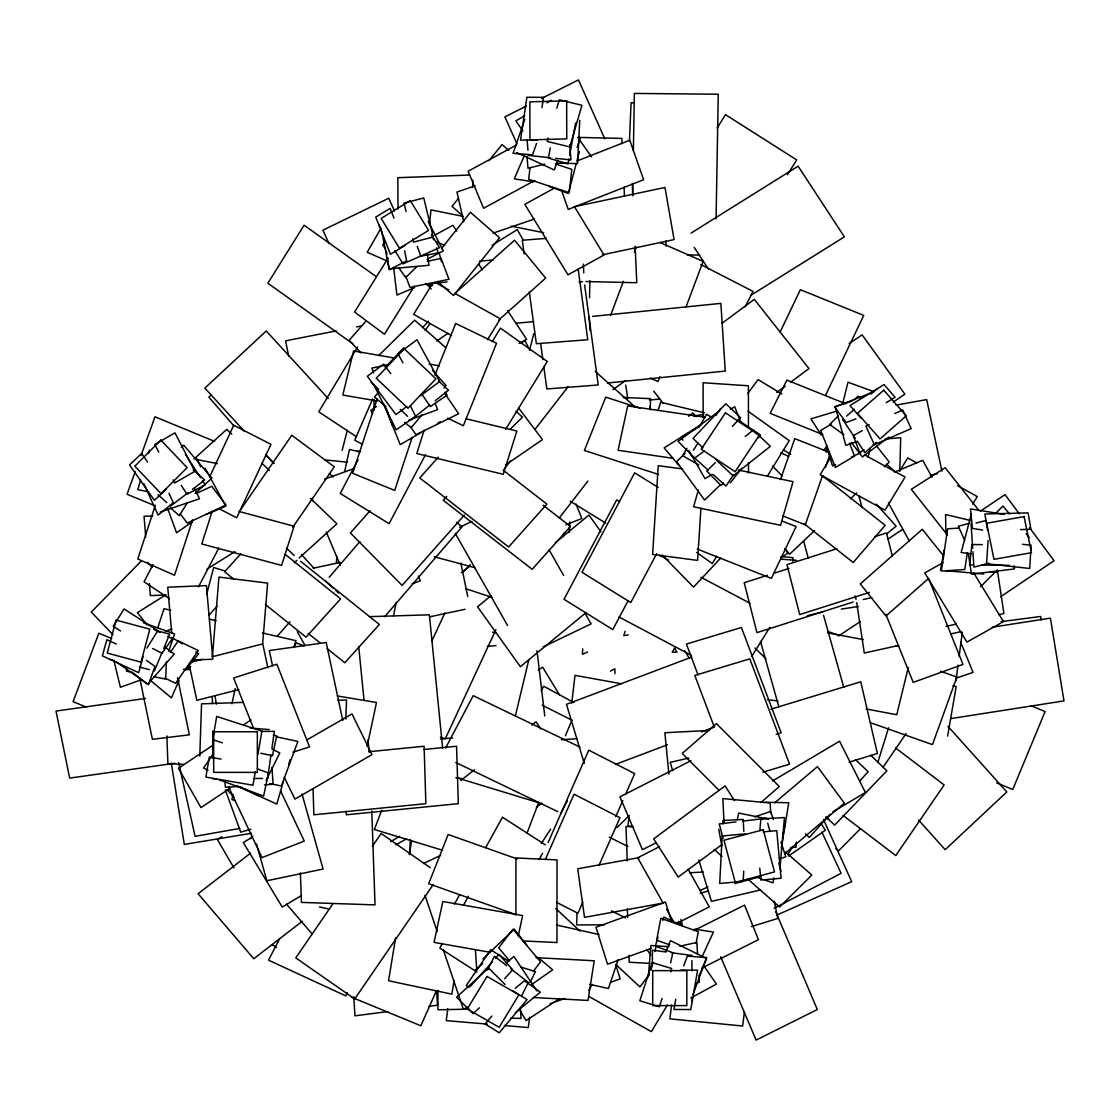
<?xml version="1.0" encoding="UTF-8"?>
<svg xmlns="http://www.w3.org/2000/svg" width="1120" height="1120" viewBox="0 0 1120 1120"><rect width="100%" height="100%" fill="white"/><g stroke="black" fill="none" stroke-linecap="round" stroke-linejoin="round"><path stroke-width="1.5" d="M437.934 990.556L437.92 1009.792L469.21 1009.134M515.914 914.774L515.942 857.962L557.018 859.908L556.976 942.55L522.746 940.926M410.102 853.454L410.214 839.454M373.912 410.144L374.094 399.84M632.618 193.816L632.8 183.428M633.374 150.542L634.368 93.422L718.256 94.234L716.072 218.862M589.54 297.794L589.904 280.588M826.294 452.2L826.434 446.964M899.794 470.862L900.704 437.752L885.178 438.956M199.78 756.042L201.558 703.85L243.082 702.408M345.856 719.096L346.5 699.958L337.848 700.266M792.82 561.176L792.946 557.704L781.018 556.486M796.222 842.086L796.04 847.252L790.86 847.588M577.066 912.786L576.618 924.966L604.478 924.77M126.644 667.716L126.504 671.202L131.614 672.238M166.39 661.654L165.69 679.098L153.762 676.704M582.68 648.858L582.442 654.36L587.44 652.022M629.454 140.84L631.078 102.69L634.564 102.816M569.31 532.308L569.772 521.906M650.132 409.066L650.594 398.664L623.21 397.474M336.434 563.36L336.77 556.5M579.754 120.274L577.556 163.576L556.416 163.142M743.722 871.15L743.19 881.328L719.698 883.47L722.162 835.982L745.654 833.84M700.91 508.2L697.606 560.406L652.61 554.442L658.238 465.71L682.458 468.916M988.078 540.498L986.594 563.724L1029.672 568.47L1030.624 553.546M1030.834 550.228L1031.142 545.244L1022.532 544.306M563.374 536.69L563.64 533.204M648.368 976.794L650.86 945.476L669.004 946.736M212.394 656.894L218.96 577.08L267.638 583.114L262.64 643.846M759.836 830.676L760.886 818.846L784.448 817.558L780.248 864.934M429.464 225.358L430.948 209.86L463.414 216.44M628.922 817.194L628.068 825.846L633.136 826.686M529.984 167.608L528.724 179.298L569.268 192.738L571.788 169.358L555.562 163.982M571.746 703.122L574.994 675.346L621.236 683.718M671.594 1004.99L669.858 1018.85L742.644 1026.018L744.38 1012.172M447.818 1008.518L446.25 1020.628L487.27 1024.1M529.634 1017.198L528.29 1027.572L504.364 1025.542M955.99 680.61L958.006 665.042M959.14 656.404L962.29 632.184M267.582 778.47L270.956 754.922M271.922 748.202L274.344 731.388L260.862 731.388M541.996 107.59L543.522 97.328L526.876 97.272L520.534 140.056L537.18 140.112M967.316 552.622L964.81 569.52L941.346 571.074L947.604 528.822L959.35 528.038M395.654 937.58L388.556 980.756L451.85 994.168L454.118 980.35M409.276 854.714L411.544 840.896M781.312 847.994L788.774 802.746L765.184 802.256M257.936 754.362L261.94 731.108L216.706 716.436L212.688 739.69L222.39 742.826M255.276 771.876L252.966 785.232L205.856 777.084L209.314 757.064L221.102 759.108M947.618 736.134L956.2 686.518L952.812 685.776M675.752 999.18L673.974 1009.456L690.788 1009.568L697.62 970.186L680.806 970.074M940.464 570.248L944.216 549.948M550.27 147.826L548.366 158.032L568.036 163.87L568.988 158.774M569.618 155.372L575.624 123.046M696.052 943.516L698.306 931.714L660.842 918.288L656.67 940.198L669.704 944.86M393.526 615.958L396.172 602.392M232.946 794.458L231.924 799.568L235.214 800.562M737.31 819.714L738.654 813.064L768.768 819.154M773.948 877.898L772.954 882.854L764.946 880.012M782.488 837.466L785.498 822.528M651.084 970.214L652.526 963.41M655.046 951.496L656.124 946.4L672.826 952.686L670.656 962.892M231.952 703.766L235.186 688.59M367.15 746.354L376.502 702.492L337.274 695.968M518.224 936.026L522.62 915.572L442.834 901.474L434.028 942.382L490.056 952.28M344.68 471.268L349.454 449.512L359.618 451.752M515.382 715.834L528.78 659.89M908.278 667.464L896.742 714.728L866.068 708.96M842.996 402.388L847.966 382.228L873.726 391.608M868.042 457.296L870.114 448.896M529.508 350.42L533.792 333.662M206.64 594.468L213.654 567.49L225.302 571.074M342.118 450.436L347.326 430.332M576.296 163.338L568.316 193.452L548.954 186.27M577.178 159.992L579.39 151.62M971.39 514.01L961.17 552.454L971.18 553.854M143.122 656.46L138.67 672.672L102.382 655.872L106.848 639.66L116.312 644.042M698.39 490L693.588 506.786L780.57 525.308L793.03 481.67L738.458 470.05M283.388 781.41L276.808 804.062L236.572 785.848M288.68 764.512L290.094 759.626M548.156 138.124L547.19 141.456L569.814 146.902L581.896 105.28L559.272 99.834L556.864 108.164M655.55 945.462L657.986 937.118M662.858 920.43L663.824 917.098L680.218 924.616M140.686 479.78L137.774 489.664L147.966 491.68M148.456 453.446L149.422 450.156M625.1 631.302L623.784 635.656L628.264 634.9M658.07 410.578L660.66 402.276L704.396 412.818M877.786 762.496L888.594 727.776M424.13 430.192L416.794 453.516L503.258 474.306L516.852 431.018L466.004 418.782M212.184 511.336L201.754 543.97L281.568 565.404L294.084 526.232L239.218 511.504M557.452 160.384L554.344 170.002L516.67 152.6M577.164 147.574L580.174 138.278M662.046 998.438L659.372 1006.754L639.842 1000.776L652.162 962.57L671.692 968.534L670.614 971.866M155.33 505.246L137.816 558.992L174.524 575.232L192.57 519.862M157.57 628.376L164.024 608.692L170.744 610.246M293.86 647.248L296.002 640.682L262.388 632.954M377.202 398.79L352.66 473.312L394.688 490.42L412.146 437.43M618.198 959.602L608.412 988.512L589.652 984.298M168.714 651.098L174.636 633.906L143.374 622.804M524.832 119.378L513.058 153.342L532.602 154.756L536.522 143.43M780.444 479.584L794.794 438.662L828.926 452.158M822.514 475.706L805.294 524.818L782.544 515.816M825.384 467.53L829.402 456.078M135.212 471.674L127.064 494.256L154.462 505.54M141.036 455.532L154.994 416.808L214.62 441.392M683.732 965.79L687.316 956.144L706.706 957.6L693 994.574M610.596 315.42L623.378 281.33M634.34 252.098L636.16 247.226M659.904 376.656L658.084 381.528L650.118 378.056M686.084 306.838L703.122 261.366L660.142 242.578M381.668 810.292L374.36 829.5L442.554 850.248M527.044 833.084L538.622 802.676L457.114 777.882M434.868 375.228L455.714 323.47L496.552 343.252L463.344 425.74L447.636 418.138M154.364 671.006L162.358 651.784M163.688 648.578L169.694 634.172L156.408 630.616M666.092 951.16L670.516 940.66L706.482 958.454L699.524 974.946M565.39 735.728L572.068 719.936M372.638 398.944L354.732 440.216L362.474 444.192M524.496 155.274L514.276 178.864L533.47 181.818M179.13 680.19L171.416 697.83L150.304 680.302M548.128 842.576L588.784 750.176L634.69 773.64L625.576 794.346M545.314 859.544L574.056 794.22L619.976 817.684L598.948 865.466M615.762 816.648L622.776 800.716M582.82 902.104L577.92 913.262L556.486 902.314M436.436 990.724L420.826 1025.78L351.498 997.178M293.958 647.528L296.086 642.852L304.22 645.918M701.974 956.97L713.44 932.036L694.414 929.138M431.718 641.298L444.92 612.822M495.908 629.678L445.298 738.794L440.37 737.156M209.678 476.812L233.744 425.264L270.97 444.346L236.712 517.776L219.646 509.026M780.094 332.094L800.366 289.702L863.758 315.42L825.454 395.472M266.126 780.486L279.804 752.962L272.216 749.196M530.04 982.45L535.444 971.614L520.59 966.98M487.578 969.948L494.452 956.27L506.674 965.678M521.5 996.086L528.374 982.408L510.734 968.814M745.136 306.824L753.074 291.424L700.728 264.516M279.706 938.574L268.52 960.162L345.73 995.862L347.326 992.768M152.978 564.732L144.046 581.77L169.442 598.696M198.548 586.754L218.82 548.044M358.022 459.746L340.242 493.444L389.102 523.656L425.46 454.734M445.634 747.978L473.2 695.66L579.936 747.068M560.882 813.12L567.364 800.814M628.208 600.53L612.808 629.594L564.004 599.298L616.7 499.842L619.668 501.676M656.712 553.602L630.77 602.56L581.966 572.264L634.662 472.808L658.322 487.494M454.524 904.022L459.578 894.88M485.66 847.672L502.502 817.222L545.3 844.844M442.33 943.502L439.81 948.066L476.896 972.006M463.372 905.422L468.412 896.294M539.154 859.46L542.514 853.37M541.156 690.774L543.704 686.238L573.944 702.562M380.856 228.494L367.192 252.252L386.19 260.624M686.924 448.308L682.654 455.7L698.782 465.01M698.88 427.616L706.566 414.316L712.432 417.704M357.532 347.06L318.766 411.824L356.58 436.842M588.714 990.388L592.312 984.452M667.506 1004.906L651.35 1031.632L589.064 996.548M830.662 457.436L820.176 474.726L885.01 510.16L905.086 477.05L864.388 454.79M432.796 283.038L413.644 314.342L451.486 335.51M487.536 339.682L500.318 318.808L454.902 293.398M492.324 341.446L500.472 328.16L547.274 361.466L505.638 429.366M899.514 471.296L907.746 457.898L916.818 462.952M972.706 504.014L977.284 496.566L957.628 485.646M716.8 556.164L712.25 563.528L696.668 552.398M767.438 476.042L789.236 440.65L748.146 411.306M388.122 258.062L354.592 312.046L384.468 334.25L414.386 286.104M751.772 656.404L769.832 627.312M146.958 648.06L157.78 630.742L124.068 608.944L113.246 626.262L120.568 630.994M717.15 127.96L725.494 114.674L796.712 159.922L787.444 174.692M187.586 502.502L179.256 515.648L170.198 507.626M787.668 854.616L792.274 847.378M541.338 843.542L550.648 829.052M715.918 415.52L720.594 408.464M693.336 450.142L697.998 443.128M733.474 474.81L726.012 486.038L713.342 474.726M758.534 437.738L760.41 434.924L737.66 419.804M425.194 330.582L430.024 323.442M882.938 767.424L906.178 733.46M239.358 511.532L291.774 435.274L334.292 466.816L292.74 527.254M333.06 903.56L295.764 957.894L354.704 998.97L433.216 884.59M372.316 846.37L381.15 833.504L430.262 867.734M213.164 754.054L203.518 768.04L208.054 770.294M170.338 652.26L178.234 640.878L198.31 650.58L175.644 683.284L164.822 678.062M747.726 393.568L758.1 379.568L781.76 394.016M823.858 450.24L826.966 446.04M649.278 974.456L639.912 986.902L615.678 964.32M533.4 971.18L540.582 961.87L513.03 929.222L498.666 947.842L509.698 960.904M504.14 469.126L510.538 460.88M535.066 429.296L568.12 386.722M559.104 518.154L587.888 481.082M730.338 482.832L741.888 468.146M441.49 248.556L470.414 212.282L499.59 237.762L453.53 295.526L438.298 282.24M458.542 198.31L452.018 206.374L462.49 215.628M489.006 160.664L502.054 144.522L508.606 150.304M187.18 667.66L198.688 653.772L195.72 651.966M377.734 393.176L374.486 397.068L386.26 406.924M443.898 388.024L446.068 385.434L432.446 370.272M422.002 414.75L411.138 427.742L404.6 422.268M491.806 1016.064L485.142 1024.03L499.296 1032.766L527.058 999.6L512.904 990.864M329.182 577.276L359.856 541.632M384.636 616.742L461.916 526.946L456.806 522.228M366.268 320.81L349.118 340.326L361.13 352.954M422.716 327.586L428.442 321.076M148.848 682.962L174.188 654.136L165.186 647.15M209.034 615.23L217.112 606.074M370.006 510.804L350.406 532.938L402.094 585.41L464.324 515.116M277.284 636.16L289.982 621.782M438.284 457.17L419.748 477.96L508.648 546.98L546.896 504.112L503.132 470.134M446.754 496.398L443.282 500.29L532.196 569.31L570.444 526.442L543.088 505.204M830.074 814.254L809.326 837.466L805.532 833.854M860.062 780.724L868.14 771.694L855.498 759.682M240.744 553.924L224.63 571.774L234.122 579.404M294.448 562.954L296.744 560.392M470.036 986.608L492.044 962.192M495.53 958.328L499.002 954.478L512.722 969.738L504.616 978.74M720.692 558.054L693.532 587.118L662.186 555.058M732.396 426.356L740.6 417.676L725.844 403.718L693 438.438L702.842 447.748M385.238 367.388L404.04 347.564M462.938 572.236L470.232 564.676M141.288 560.994L91.28 612.08L112.91 634.592M860.398 828.772L838.404 851.004L835.884 848.596M995.61 513.436L1002.932 506.058L1009.54 513.954M980.532 586.81L995.19 572.054M838.292 415.87L829.682 424.48L843.836 434.714M854.266 399.896L857.948 396.214L860.776 398.258M378.672 355.586L414.638 320.166L445.76 347.718M510.048 429.338L522.452 417.116L515.97 411.376M715.316 462.658L706.79 471.03L721.028 485.52L723.464 483.126M385.182 242.382L382.676 244.818L385.672 249.088M416.92 266.574L405.664 277.536L398.664 267.582M685.048 453.418L676.592 461.65L704.606 500.094L720.3 484.806M616.91 827.596L629.328 815.556M482.93 958.986L514.22 929.11L526.974 945.35M814.618 530.558L789.572 554.274L785.302 548.856M850.444 498.806L856.702 492.884M884.24 466.788L889.252 462.042L876.428 445.788M166.502 488.894L154.392 500.318L129.542 464.912L141.638 453.502L147.616 462M181.328 447.398L183.722 445.2L211.946 478.114L195.09 493.458M479.43 1007.818L473.018 1013.656L456.568 997.192L488.614 968.03L505.064 984.494M194.026 459.004L226.758 429.366L231.77 434.196M299.152 557.984L336.91 523.796L310.604 498.442M454.832 293.566L514.528 240.198L545.678 278.082L498.96 319.858M250.124 838.656L252.728 836.346M211.47 394.814L208.852 397.11L233.926 425.908M871.066 394.114L876.988 388.892M846.566 416.122L854.308 409.29M876.512 442.442L864.906 452.676L857.178 441.14M760.858 802.592L779.296 786.548L716.45 723.632L682.22 753.438L719.194 790.44M475.286 969.962L482.706 963.606M506.212 962.976L513.884 956.41L536.914 990.934M774.858 802.69L817.432 766.626L844.326 803.18L784.462 853.888M688.702 416.262L692.706 412.986L696.374 416.654M490.98 595.742L477.554 606.802L520.38 666.708L586.138 612.542M555.394 542.682L588.938 515.046L600.894 531.776M515.186 988.372L524.454 980.77L540.386 992.18L515.242 1012.816M886.676 533.904L896.112 526.19L876.358 504.126M745.234 436.436L753.214 430.094L770.364 446.306L733.096 475.874L715.96 459.662M411.18 419.734L429.828 404.992M435.162 400.778L448.476 390.236L438.704 380.968M460.74 780.5L474.418 769.832M531.846 725.046L535.962 721.84L540.918 728.966M536.424 807.282L541.898 803.026M250.516 853.202L198.086 893.732L253.778 958.734L302.064 921.41M170.66 506.03L188.356 492.506M192.43 489.398L204.68 480.032L193.242 469.84M461.468 572.586L469.84 566.244M888.93 437.052L862.386 456.932L851.34 442.498M420.77 395.612L439.684 381.514L416.976 339.724L398.048 353.822L402.92 362.782M406.784 406.49L395.92 414.582L367.36 376.264L383.642 364.112L390.782 373.702M722.106 323.218L754.32 299.348L808.99 368.592L790.79 382.088M776.79 392.462L785.19 386.232M721.574 844.886L678.174 877.086L653.688 838.88L725.088 785.89L734.51 800.59M716.408 413.154L678.104 441.322L694.638 458.15L704.214 451.108M780.668 558.236L787.724 553.154L785.008 548.786M612.99 389.564L625.646 380.534M376.46 406.504L370.79 410.494L372.484 413.49M531.636 984.564L552.678 969.794L537.852 957.236M788.438 856.142L825.272 830.312L821.646 824.362M192.514 521.71L176.554 532.77L167.734 508.62M436.744 341.026L448.126 333.228M505.498 464.982L542.472 439.614L518.518 407.862M849.128 343.658L862.106 334.824L904.862 394.17L893.326 402.024M980.462 511.168L1005.032 494.592L1019.326 513.884M1000.608 596.778L1054.074 560.714L1029.546 527.66M213.276 745.024L178.444 768.222L200.97 807.618L229.992 788.284M243.74 724.724L250.992 719.894M888.076 539.028L902.594 529.382M838.558 636.006L860.328 621.53M559.482 998.662L526.008 1020.628L519.904 1010.072M691.054 233.1L798.126 166.194L844.396 236.866L750.526 295.512M165.536 595.042L137.452 612.598L147.042 624.876M206.906 569.156L234.99 551.586M184.744 670.278L190.652 666.582M701.554 424.452L664.118 447.874L679.35 465.892M492.142 245.238L517.286 229.586L523.264 240.212M886.214 402.738L895.104 397.292L884.058 384.594L849.996 405.524L861.042 418.208M221.802 836.78L217.35 839.496L234.01 868.014M538.244 669.956L542.696 667.268L559.776 695.366M404.88 245.574L390.488 254.254L375.732 217.098L390.124 208.418L393.974 218.106M252.21 837.172L243.306 842.548L282.254 907.074L301.56 895.44M390.684 841.68L399.602 836.304M831.026 424.326L820.694 430.444L835.394 467.432L854.588 456.078L849.478 443.212M772.548 780.962L839.566 741.202L865.424 792.498L832.664 811.944M420.616 432.754L400.246 444.654L383.614 403.746M437.542 423.276L440.468 421.568M524.72 115.738L515.816 120.89L522.83 130.788M547.008 102.844L551.46 100.268M697.256 427.938L681.128 437.248L682.836 440.202M730.296 409.29L734.678 406.77L740.992 422.534M712.348 474.418L705.012 478.646L688.8 450.548M306.684 740.026L352.002 713.902L371.938 754.67L294.91 799.092L284.172 777.14M862.358 430.57L853.272 435.694L859.6 452.382L864.136 449.806M873.222 444.682L876.246 442.974M395.864 844.816L406.532 838.824M943.012 562.674L924.756 572.908L966.952 642.082L1003.464 621.628L973.826 573.062M554.876 187.838L524.832 204.33L567.98 274.82L604.03 255.024L574.364 206.57M690.858 998.004L716.436 984.06L703.612 965.566M516.32 145.11L468.118 171.22L483.574 208.264L534.772 180.516M434.7 235.144L452.914 225.302L456.722 231.056M519.05 343.462L526.638 339.36L507.57 310.618M610.47 671.076L614.852 668.766L614.964 673.666M774.2 908.278L841.106 873.306L821.926 832.216M427.14 259.294L443.254 250.894L428.232 221.326M659.498 846.636L637.7 857.766L663.152 903.154M676.578 923.538L709.268 906.864L688.058 869.036M690.928 760.704L619.948 796.852L642.446 849.702L656.334 842.632M526.344 106.078L504.882 116.858L516.978 143.906M541.674 98.378L578.452 79.912L604.786 138.782M693.882 930.538L744.534 905.114L758.422 939.666L701.624 968.17M459.676 527.296L472.024 521.36M543.256 646.87L591.108 623.868L585.102 613.284M423.346 863.534L440.58 855.414M468.076 1007.062L463.372 1009.274L443.338 949.816M196.266 493.556L211.736 486.29L226.002 504.98L187.334 523.138L180.208 513.8M835.674 464.506L832.524 465.976L827.33 448.714M851.41 457.114L860.86 452.69M700.056 890.54L707.896 886.97M776.51 915.236L851.704 881.664L823.494 819.532M869.106 424.662L865.914 426.062L874.342 444.654L911.162 428.638L902.72 410.032L894.726 413.518M206.808 514.276L225.806 506.156L205.044 468.188M414.666 287.574L396.928 295.05L393.666 267.806M894.586 472.094L922.74 460.32L931.994 477.176M522.032 342.272L525.21 340.998L529.004 348.81M576.814 161.07L629.762 140.238L643.636 179.718L568.232 209.398L561.288 189.658M565.936 524.776L581.854 518.49L576.03 504.014M871.346 392.868L834.554 407.036L846.286 422.534L855.89 418.838M691.74 657.076L566.482 704.34L584.262 763.378M615.384 764.428L667.422 744.786M701.582 731.892L714.602 726.978M408.73 420.21L437.598 409.654L435.274 403.298M651.154 948.388L607.53 964.208L595.966 927.248L665.434 902.048L671.468 921.34M324.59 479.178L354.004 468.538M412.216 583.744L420.378 580.79L418.348 576.002M165.284 631.33L171.808 628.992M139.93 680.246L120.386 687.26L113.946 660.604M550.046 1003.716L564.718 998.508M610.358 982.324L620.144 978.866L616.042 965.496M475.174 185.808L456.974 192.024L463.736 221.788M493.052 233.156L534.422 219.03M160.216 512.078L199.528 498.764L194.432 488.138M956.606 677.978L973.084 672.42L960.568 641.956M852.32 400.946L835.338 406.63L845.782 445.368L856.576 441.742M754.6 816.872L770.644 811.468L773.374 819.56M779.464 858.942L785.876 856.786L780.99 842.212M836.71 548.786L786.954 564.62L799.722 614.572L869.386 592.41M874.86 536.648L886.466 532.952L892.416 556.262M767.396 575.316L744.184 582.708L756.952 632.66L853.146 602.042M774.032 573.202L788.956 568.456M292.922 752.206L309.554 746.914L276.864 664.216L233.618 677.978L253.498 728.238M700.168 893.382L708.442 890.82M751.38 926.604L777.868 918.414L774.214 901.362M770.952 709.184L860.748 681.772L877.394 753.508L849.128 762.146M837.2 410.998L810.922 418.88L821.338 435.064M776.146 734.328L781.158 732.816L741.412 627.508L686.406 644.07L698.012 674.856M762.888 772.198L789.558 764.162L749.798 658.854L694.806 675.43L713.762 725.648M250.754 829.248L240.73 832.174L225.316 789.908M734.818 883.54L761.194 876.47M970.018 523.11L958.328 526.218L964.67 540.442M976.024 523.096L985.908 520.506M988.736 563.234L973.924 567.112L972.902 551.74M192.164 661.85L202.244 659.288M212.338 656.726L262.766 643.902L267.862 667.828M238.84 689.626L196.812 700.308L189.168 664.426M544.782 164.08L528.01 168.294L526.96 156.24M807.394 615.65L822.612 611.968M688.842 758.044L670.18 762.37L672.714 770.644M760.634 889.952L711.452 901.362L698.81 859.964M679.798 946.246L696.836 942.41L697.592 954.548M695.94 983.08L699.342 982.31L698.908 975.366M863.254 599.494L871.752 597.618M946.148 626.318L956.34 624.064M998.802 614.67L1003.898 613.536L997.332 569.884M898.268 645.526L864.29 653.044L856.716 602.672M950.936 633.878L961.128 631.624M313.194 568.204L340.326 562.422M429.45 616.882L465.066 609.294M574.448 206.696L664.972 187.46L674.086 239.596L602.35 254.842M388.5 364.574L371.882 368.074L373.618 372.834M427.518 261.254L441.07 258.426L448.952 279.286L410.004 287.406L405.748 276.178M336.28 330.89L285.586 340.816L288.68 356.202M356.566 326.928L361.634 325.934M639.394 857.57L577.738 868.784L584.5 917.364L663.292 903.042M895.958 405.146L926.688 399.588L941.934 471.212M930.342 475.076L937.174 473.844M239.75 828.45L195.104 836.332L178.64 762.678M251.594 833.252L184.296 844.424L171.318 763.098M693.588 415.996L703.766 414.4M992.222 627.228L1050.378 618.128L1064 700.896L951.104 718.564M841.33 609.098L858.354 606.494M145.6 698.432L56 711.074L69.664 778.106L174.762 763.266M1001.098 621.656L1040.676 616.476L1041.152 619.934M387.646 1011.612L354.97 1015.826L353.766 996.73M428.904 1006.306L437.514 1005.2L436.632 991.312M429.128 284.018L447.034 281.876M736.078 821.912L719.222 823.928L723.142 838.586M742.826 821.1L766.444 818.272M592.606 316.386L720.874 303.38L725.27 371.07L607.404 383.012M368.97 751.716L424.102 746.242L425.866 803.656L313.866 814.8L313.068 788.69M423.822 749.49L456.554 746.242L458.332 803.656L346.318 814.8L346.22 811.314M763.266 831.866L776.748 830.648L781.088 878.248L760.858 880.082L759.766 868.182M479.332 261.184L493.234 259.952M516.18 323.204L533.554 321.664M487.34 646.366L496.02 645.596M440.482 739.032L452.634 737.954M649.362 399.966L659.708 399.112M546.28 238.392L522.284 240.254L524.174 254.044M579.012 281.904L582.442 281.638M561.358 739.76L576.87 738.682M238.994 786.422L225.358 787.276L224.938 780.514M264.544 784.826L273.07 784.294L272.006 767.396M709.66 730.422L664.874 732.732L668.878 774.032M689.724 872.732L703.514 872.032M192.612 660.058L212.8 659.218L206.444 585.606L167.748 587.202L171.738 633.43M469.266 175.056L397.824 177.688L398.02 208.908M152.796 515.97L144.06 516.278L145.698 536.956M166.054 595.028L150.332 595.588L149.38 583.52M369.46 616.658L429.38 614.81L442.624 748.034M1020.53 529.564L1030.904 529.298L1028.09 512.89L984.858 514.01L987.672 530.404M254.1 778.47L262.528 778.47M212.73 778.82L216.118 778.82M687.47 254.94L699.706 255.066M982.324 544.628L971.936 544.516L969.57 564.9L973.028 564.928M981.68 565.026L1009.358 565.334M577.724 137.382L621.866 138.404L622.104 143.626M585.858 281.54L636.776 282.73L635.138 246.232M510.776 1018.15L521.066 1018.416L520.38 1008.042M357.07 451.388L360.57 451.5M183.414 669.34L190.372 669.704M183.568 764.386L167.902 763.588L166.852 735.882M536.06 957.656L594.216 960.764L588.028 1000.426L533.288 997.5M632.884 826.854L625.996 826.476L627.228 860.958M649.936 963.382L629.258 962.248L629.02 955.36M780.892 559.146L796.418 560.35M250.656 728.07L269.276 729.568M945.644 570.696L983.584 573.972M324.8 459.914L347.354 462.196M767.662 699.832L777.882 700.882M528.402 155.414L550.536 157.78M555.646 158.326L570.976 159.964L569.688 144.704M666.148 952.014L652.4 950.18L652.4 965.65M671.314 952.7L691.936 955.444M990.416 571.536L996.87 572.446M705.334 417.284L627.704 405.916L618.072 450.268L673.288 458.346M1004.276 514.402L970.48 508.914L972.454 528.416L982.604 530.054M394.8 358.092L353.57 350.952L342.79 395.038L377.146 400.988M429.156 364.056L439.474 365.834M492.534 632.142L495.964 632.758M455.91 777.616L462.77 778.848M827.596 632.87L863.38 639.604M895.762 645.694L899.164 646.338M197.036 459.592L217.434 463.624M511.252 226.142L543.704 232.736M425.558 284.242L432.39 285.628M273.322 735.126L276.668 735.826L272.482 755.706L260.792 753.242M276.472 736.834L297.892 741.44L281.372 786.044L269.85 783.552M556.486 925.008L599.13 934.584M319.494 906.892L329.644 909.216M209.398 619.136L216.118 620.676M970.55 520.52L945.56 514.514L945.938 533.918M434.308 556.794L474.726 567.616M139.426 667.002L149.38 669.662M109.872 659.4L114.45 660.618M640.346 408.338L605.738 397.152L584.374 450.478L658.518 474.446M465.612 588.658L491.932 597.352M827.708 631.386L839.16 635.432M940.534 671.272L956.886 677.054L932.47 744.618L870.324 722.652M517.272 858.984L448.154 834.498L428.68 883.722L515.914 914.62M756.952 877.156L761.754 878.864M257.306 768.88L268.478 772.954L263.606 796.04L218.946 779.716M781.62 520.842L796.11 526.582L771.344 578.41L697.298 549.066M845.838 403.844L786.898 380.1L770.168 413.35L822.738 434.546M111.776 638.526L98.84 633.262L73.066 701.708L86.002 706.972M1030.582 705.614L1045.1 711.55L1012.774 789.488L996.632 782.894M436.674 241.906L444.584 245.392M780.78 452.844L788.648 456.358M455.714 762.468L557.732 811.608M609.294 837.186L628.026 846.51M611.422 910.868L625.478 917.854M240.338 786.744L258.538 795.774M542.206 705.236L571.564 720.006M153.776 629.286L159.978 632.45M167.72 636.384L172.368 638.75L161.98 653.254L152.684 648.522M659.414 555.254L668.626 560.126M700.882 577.234L750.05 603.288M619.024 617.008L691.222 655.27M436.744 283.248L448.854 290.01M171.934 637.532L182.35 643.846M783.314 449.89L790.706 454.398M570.192 501.242L605.724 523.11M271.964 944.608L276.416 947.394M508.536 961.184L490.728 949.746L466.242 985.53L468.972 987.28M826.182 817.642L829.108 819.56M146.496 660.394L154.896 666.344L148.47 684.712L116.298 661.892M376.362 276.71L304.08 225.218L267.862 283.234L352.898 343.812M895.594 747.964L944.146 784.952L895.762 855.568L843.052 815.416M132.286 672.28L147.7 684.264M822.332 475.678L885.178 525.308L853.216 562.506L804.034 523.67M300.608 561.302L379.344 624.484L344.806 662.76L327.152 648.606M284.956 554.204L340.606 598.864L306.068 637.14L265.342 604.464M308.154 633.346L320.362 643.146M785.652 852.04L811.846 875.07L779.618 907.018L748.188 879.396M714.154 849.45L722.008 856.366M886.704 464.282L895.79 472.388M595.182 371.364L634.802 406.7M157.962 494.718L166.852 502.642M690.536 454.356L708.274 470.19M329.266 473.48L333.13 477.022M325.766 581.238L333.424 588.322M335.972 590.688L338.534 593.054M678.286 921.536L682.108 925.106M555.73 908.474L579.964 931.056M400.176 409.304L407.512 416.262M371.14 382.242L378.504 389.228M870.632 755.188L886.872 770.826L834.624 825.132L825.874 816.718M265.496 454.986L274.26 463.442M261.842 463.162L269.36 470.414M286.622 548.254L294.14 555.506M754.964 647.976L766.038 658.896M772.478 466.018L782.124 475.888M147.336 562.254L152.138 567.266M426.44 283.906L431.242 288.96M328.244 398.622L266.266 330.974L204.862 388.122L244.622 431.522M265.678 454.496L272.692 462.154M226.982 789.558L233.94 797.16M301.434 554.498L314.188 568.512M947.926 726.292L1006.824 791.952L945.182 849.674L918.61 820.078M286.538 904.148L312.214 934.094M1026.074 533.68L1029.378 537.628M943.698 556.052L922.278 529.298L860.272 583.912L885.962 616.014L928.592 578.466L963.004 664.426L913.206 682.374L885.85 614.334M979.16 510.72L945.154 467.726L911.316 489.314L947.45 534.996M653.66 391.174L663.306 403.396M579.502 139.874L591.514 156.842M646.856 949.48L650.804 955.164M445.186 392.252L447.118 395.066L430.402 406.602L422.646 395.36M445.34 394.268L458.654 413.742L415.968 434.728L410.27 426.384M842.702 419.524L855.246 438.256M478.646 264.11L482.454 269.864M694.204 247.394L708.372 269.024M185.458 454.398L200.536 477.624M202.412 480.536L205.24 484.89L186.956 494.186L181.3 485.478M431.41 234.5L439.488 247.688L403.018 263.858L394.94 250.656M378.742 224.812L381.22 228.844M684.74 650.762L689.234 658.21M549.066 549.78L563.654 575.484M455.21 533.288L507.57 625.52M666.54 909.202L673.33 921.298M297.276 631.624L304.864 645.218M888.426 502.936L909.44 541.254M158.774 452.172L154.798 444.472L174.958 432.852L194.838 471.352L174.678 482.972L173.096 479.892M410.326 405.706L415.618 416.36L396.2 429.758L375.032 387.17M196.42 457.968L200.648 466.788M280.462 790.636L304.276 841.078L262.01 857.612L228.508 786.66M169.008 493.304L173.25 502.67L158.116 515.102L143.976 483.91M394.492 210.98L388.738 198.254L322.91 230.174L328.678 242.9M775.782 911.862L817.32 1009.54L756.112 1040.088L720.706 956.816M312.032 498.456L313.39 501.648M326.228 531.986L340.438 565.53M386.302 408.576L392.7 426.076M431.886 234.836L433.636 239.75M436.548 247.94L438.284 252.854L420.77 256.228L417.284 246.4M424.97 895.3L437.206 931.644M823.55 615.314L843.808 687.442M760.466 641.354L778.834 706.762M302.036 794.024L323.092 869.036L266.854 880.754L256.564 844.074M439.264 253.358L441.56 261.744M858.9 495.922L862.064 507.71M803.698 541.198L808.206 558.04M778.792 862.988L780.99 871.164M767.746 823.158L769.93 831.306M855.176 595.994L856.03 599.326M406.042 211.582L403.998 203.098L423.766 197.988L433.23 237.006L413.448 242.116L412.622 238.728M681.002 919.296L682.458 926.114M342.734 720.426L326.2 642.502L269.318 650.566L272.552 665.812M460.838 562.968L467.74 596.47M177.576 677.642L189.364 734.832L152.404 739.298L139.916 678.748M404.614 250.754L406.616 260.848L389.312 269.738L381.682 231.056M718.774 829.29L721.84 846.006M214.956 695.632L216.384 704.144M1014.034 565.726L1014.524 568.932L971.488 574.224L968.296 553.308M427.294 254.002L429.016 265.272L389.06 268.898L387.352 257.628M386.372 251.188L386.862 254.408M625.73 385.084L627.788 398.636M650.062 406.504L650.552 409.962M584.626 284.956L598.234 384.972L546.84 388.962L543.788 366.548M578.158 269.024L587.776 339.724L536.368 343.714L529.326 291.984M540.736 344.134L542.85 359.646M536.984 650.664L544.768 715.946M358.694 646.492L364.028 700.126M367.976 739.914L369.18 752.024M527.114 140.154L527.968 150.318M665.854 240.982L666.232 246.204M971.096 524.384L972.678 548.31M475.426 949.928L476.686 968.954M589.148 316.736L590.044 330.61M743.834 831.362L743.19 819.434L722.904 820.526L723.086 823.942M770.686 813.092L770.182 802.984L722.834 798.588L724.01 822.15M632.324 183.652L632.87 195.818M624.05 187.082L624.442 195.762M583.38 264.124L583.758 272.818M212.254 696.738L212.52 703.668M627.354 908.824L627.662 917.434M371.784 811.062L375.032 904.89L301.42 902.398L300.398 872.858M472.78 180.138L472.822 187.068M748.454 427.63L748.398 385.784L703.108 382.746L703.164 417.606M748.496 462.504L748.51 472.962M692.244 996.688L692.244 1001.434M691.936 960.61L691.936 970.914M212.73 731.024L212.73 758.338M116.074 620.116L107.24 653.086L141.022 662.144L149.856 629.174L116.074 620.116M487.032 976.472L467.236 1008.966L499.156 1027.306L518.952 994.812L487.032 976.472M674.59 648.312L672.196 652.176L676.998 652.176L674.59 648.312M725.438 412.818L701.274 449.204L735.112 471.688L759.276 435.316L725.438 412.818M404.236 348.754L376.264 378.224L407.932 408.282L435.904 378.812L404.236 348.754M160.832 440.09L134.848 466.186L161.112 493.724L187.096 467.642L160.832 440.09M883.708 390.18L857.472 413.322L880.04 438.914L906.276 415.786L883.708 390.18M410.27 200.578L381.164 218.414L399.448 248.248L428.554 230.412L410.27 200.578M763.21 829.738L723.968 840.252L735.266 882.434L774.522 871.92L763.21 829.738M1024.1 516.614L986.622 523.25L993.972 559.328L1031.45 552.692L1024.1 516.614M566.664 100.814L529.858 101.85L529.942 139.902L566.748 138.866L566.664 100.814M257.348 731.752L213.682 731.752L213.682 772.38L257.348 772.38L257.348 731.752M686.84 970.634L652.708 970.634L652.708 1005.606L686.84 1005.606L686.84 970.634"/></g></svg>
